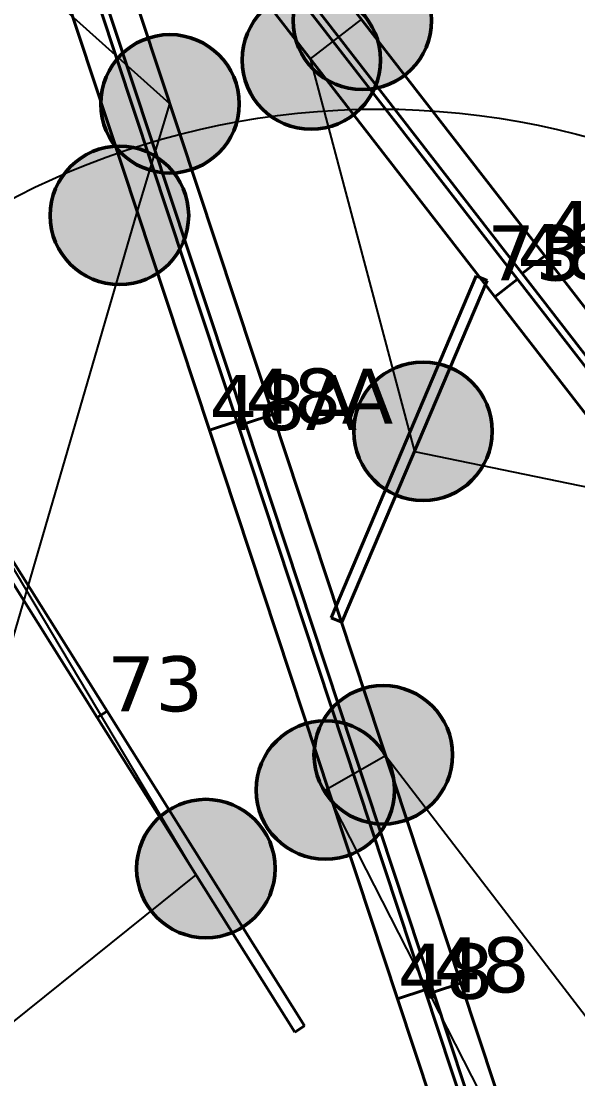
# Model space of a CAD drawing. Header units: millimetres. Extents: x -243740 to 150609, y -473655 to -165121.
# Drawn here: x 11970 to 13790, y -316243 to -312786 of the extents above; entities that cross this region are included whole.
import ezdxf

# ---------------------------------------------------------------- set-up
doc = ezdxf.new("R2010")
doc.units = ezdxf.units.MM
doc.layers.add('_Гр.ЩД-1C.10.4.I10.1', color=6, linetype='Continuous')
doc.layers.add('_Гр.ЩД-1C.10.4.I9.8', color=6, linetype='Continuous')
for name, color, linetype, lineweight in [('_освещение_dali', 3, 'Continuous', 50), ('DLX_FL1_LUM 122', 1, 'Continuous', 40), ('DLX_FL1_LUM 222', 5, 'Continuous', 40), ('DLX_LUM 17', 5, 'Continuous', 40), ('DLX_LUM 6', 5, 'Continuous', 40)]:
    doc.layers.add(name, color=color, linetype=linetype, lineweight=lineweight)
doc.styles.add('TableTextStyle', font='')
doc.styles.get('TableTextStyle').set_extended_font_data('VERDANA.TTF')
doc.linetypes.add('Truba', pattern='A,3e-05,[4,MSH_7,S=1,R=0,X=0,Y=0],-3.022072', length=3.022102)

# ---------------------------------------------------------------- blocks, each defined once
blk = doc.blocks.new('A$Caabd1818')
at = {"layer": 'DLX_FL1_LUM 122'}
for points in [[(8207.8, 85308.7, 0), (8822.7, 83449.7, 0)], [(8822.7, 83449.7, 0), (8207.8, 85308.7, 0)], [(8822.7, 83449.7, 0), (8207.8, 85308.7, 0)], [(8207.8, 85308.7, 0), (8822.7, 83449.7, 0)], [(8090.2, 85287.7, 0), (8705, 83428.7, 0)], [(8705, 83428.7, 0), (8090.2, 85287.7, 0)], [(8705, 83428.7, 0), (8090.2, 85287.7, 0)], [(8090.2, 85287.7, 0), (8705, 83428.7, 0)], [(8733.4, 83420.2, 0), (8118.6, 85279.2, 0)], [(8118.6, 85279.2, 0), (8733.4, 83420.2, 0)], [(8118.6, 85279.2, 0), (8733.4, 83420.2, 0)], [(8733.4, 83420.2, 0), (8118.6, 85279.2, 0)], [(8615.8, 83399.2, 0), (8001, 85258.1, 0)], [(8001, 85258.1, 0), (8615.8, 83399.2, 0)], [(8001, 85258.1, 0), (8615.8, 83399.2, 0)], [(8615.8, 83399.2, 0), (8001, 85258.1, 0)], [(8705, 83428.7, 0), (8615.8, 83399.2, 0)], [(8615.8, 83399.2, 0), (8705, 83428.7, 0)], [(8615.8, 83399.2, 0), (8705, 83428.7, 0)], [(8705, 83428.7, 0), (8615.8, 83399.2, 0)], [(8705, 83428.7, 0), (8705, 83428.7, 0)], [(8705, 83428.7, 0), (8705, 83428.7, 0)], [(8822.7, 83449.7, 0), (8733.4, 83420.2, 0)], [(8733.4, 83420.2, 0), (8822.7, 83449.7, 0)], [(8733.4, 83420.2, 0), (8822.7, 83449.7, 0)], [(8822.7, 83449.7, 0), (8733.4, 83420.2, 0)], [(8822.7, 83449.7, 0), (8822.7, 83449.7, 0)], [(8822.7, 83449.7, 0), (8822.7, 83449.7, 0)], [(8615.8, 83399.2, 0), (8615.8, 83399.2, 0)], [(8615.8, 83399.2, 0), (8615.8, 83399.2, 0)], [(8733.4, 83420.2, 0), (8733.4, 83420.2, 0)], [(8733.4, 83420.2, 0), (8733.4, 83420.2, 0)]]:
    blk.add_polyline3d(points, dxfattribs=at)
at = {"layer": 'DLX_FL1_LUM 222'}
for points in [[(8512.8, 85515.9, 0), (9712.3, 83968.3, 0)], [(9712.3, 83968.3, 0), (8512.8, 85515.9, 0)], [(9712.3, 83968.3, 0), (8512.8, 85515.9, 0)], [(8512.8, 85515.9, 0), (9712.3, 83968.3, 0)], [(8423, 85440.1, 0), (9622.5, 83892.5, 0)], [(9622.5, 83892.5, 0), (8423, 85440.1, 0)], [(9622.5, 83892.5, 0), (8423, 85440.1, 0)], [(8423, 85440.1, 0), (9622.5, 83892.5, 0)], [(9638, 83910.7, 0), (8438.5, 85458.3, 0)], [(8438.5, 85458.3, 0), (9638, 83910.7, 0)], [(8438.5, 85458.3, 0), (9638, 83910.7, 0)], [(9638, 83910.7, 0), (8438.5, 85458.3, 0)], [(9548.2, 83834.9, 0), (8348.8, 85382.5, 0)], [(8348.8, 85382.5, 0), (9548.2, 83834.9, 0)], [(8348.8, 85382.5, 0), (9548.2, 83834.9, 0)], [(9548.2, 83834.9, 0), (8348.8, 85382.5, 0)], [(9712.3, 83968.3, 0), (9638, 83910.7, 0)], [(9638, 83910.7, 0), (9712.3, 83968.3, 0)], [(9638, 83910.7, 0), (9712.3, 83968.3, 0)], [(9712.3, 83968.3, 0), (9638, 83910.7, 0)], [(9638, 83910.7, 0), (9712.3, 83968.3, 0)], [(9712.3, 83968.3, 0), (9638, 83910.7, 0)], [(9712.3, 83968.3, 0), (9638, 83910.7, 0)], [(9638, 83910.7, 0), (9712.3, 83968.3, 0)], [(9712.3, 83968.3, 0), (9712.3, 83968.3, 0)], [(9712.3, 83968.3, 0), (9712.3, 83968.3, 0)], [(9712.3, 83968.3, 0), (9712.3, 83968.3, 0)], [(9712.3, 83968.3, 0), (10911.7, 82420.7, 0)], [(10911.7, 82420.7, 0), (9712.3, 83968.3, 0)], [(9712.3, 83968.3, 0), (9712.3, 83968.3, 0)], [(10911.7, 82420.7, 0), (9712.3, 83968.3, 0)], [(9712.3, 83968.3, 0), (10911.7, 82420.7, 0)], [(9638, 83910.7, 0), (9638, 83910.7, 0)], [(9638, 83910.7, 0), (9638, 83910.7, 0)], [(10837.5, 82363.1, 0), (9638, 83910.7, 0)], [(9638, 83910.7, 0), (9638, 83910.7, 0)], [(9638, 83910.7, 0), (10837.5, 82363.1, 0)], [(9638, 83910.7, 0), (9638, 83910.7, 0)], [(9638, 83910.7, 0), (10837.5, 82363.1, 0)], [(10837.5, 82363.1, 0), (9638, 83910.7, 0)], [(9622.5, 83892.5, 0), (9548.2, 83834.9, 0)], [(9548.2, 83834.9, 0), (9622.5, 83892.5, 0)], [(9548.2, 83834.9, 0), (9622.5, 83892.5, 0)], [(9622.5, 83892.5, 0), (9548.2, 83834.9, 0)], [(9548.2, 83834.9, 0), (9622.5, 83892.5, 0)], [(9622.5, 83892.5, 0), (9548.2, 83834.9, 0)], [(9622.5, 83892.5, 0), (9548.2, 83834.9, 0)], [(9548.2, 83834.9, 0), (9622.5, 83892.5, 0)], [(9622.5, 83892.5, 0), (9622.5, 83892.5, 0)], [(9622.5, 83892.5, 0), (9622.5, 83892.5, 0)], [(9622.5, 83892.5, 0), (9622.5, 83892.5, 0)], [(9622.5, 83892.5, 0), (10822, 82344.9, 0)], [(10822, 82344.9, 0), (9622.5, 83892.5, 0)], [(9622.5, 83892.5, 0), (9622.5, 83892.5, 0)], [(10822, 82344.9, 0), (9622.5, 83892.5, 0)], [(9622.5, 83892.5, 0), (10822, 82344.9, 0)], [(9548.2, 83834.9, 0), (9548.2, 83834.9, 0)], [(9548.2, 83834.9, 0), (9548.2, 83834.9, 0)], [(10747.7, 82287.3, 0), (9548.2, 83834.9, 0)], [(9548.2, 83834.9, 0), (9548.2, 83834.9, 0)], [(9548.2, 83834.9, 0), (10747.7, 82287.3, 0)], [(9548.2, 83834.9, 0), (9548.2, 83834.9, 0)], [(9548.2, 83834.9, 0), (10747.7, 82287.3, 0)], [(10747.7, 82287.3, 0), (9548.2, 83834.9, 0)], [(8615.8, 83399.2, 0), (8705, 83428.7, 0)], [(8705, 83428.7, 0), (8615.8, 83399.2, 0)], [(8705, 83428.7, 0), (8615.8, 83399.2, 0)], [(8615.8, 83399.2, 0), (8705, 83428.7, 0)], [(8705, 83428.7, 0), (9319.9, 81569.7, 0)], [(9319.9, 81569.7, 0), (8705, 83428.7, 0)], [(8705, 83428.7, 0), (8705, 83428.7, 0)], [(8705, 83428.7, 0), (8705, 83428.7, 0)], [(9319.9, 81569.7, 0), (8705, 83428.7, 0)], [(8705, 83428.7, 0), (9319.9, 81569.7, 0)], [(8733.5, 83420.2, 0), (8822.7, 83449.7, 0)], [(8822.7, 83449.7, 0), (8733.5, 83420.2, 0)], [(8822.7, 83449.7, 0), (8733.5, 83420.2, 0)], [(8733.5, 83420.2, 0), (8822.7, 83449.7, 0)], [(8822.7, 83449.7, 0), (9437.6, 81590.8, 0)], [(9437.6, 81590.8, 0), (8822.7, 83449.7, 0)], [(8822.7, 83449.7, 0), (8822.7, 83449.7, 0)], [(8822.7, 83449.7, 0), (8822.7, 83449.7, 0)], [(9437.6, 81590.8, 0), (8822.7, 83449.7, 0)], [(8822.7, 83449.7, 0), (9437.6, 81590.8, 0)], [(9230.6, 81540.2, 0), (8615.8, 83399.2, 0)], [(8615.8, 83399.2, 0), (8615.8, 83399.2, 0)], [(8615.8, 83399.2, 0), (9230.6, 81540.2, 0)], [(8615.8, 83399.2, 0), (8615.8, 83399.2, 0)], [(8615.8, 83399.2, 0), (9230.6, 81540.2, 0)], [(9230.6, 81540.2, 0), (8615.8, 83399.2, 0)], [(9348.3, 81561.3, 0), (8733.5, 83420.2, 0)], [(8733.5, 83420.2, 0), (8733.5, 83420.2, 0)], [(8733.5, 83420.2, 0), (9348.3, 81561.3, 0)], [(8733.5, 83420.2, 0), (8733.5, 83420.2, 0)], [(8733.5, 83420.2, 0), (9348.3, 81561.3, 0)], [(9348.3, 81561.3, 0), (8733.5, 83420.2, 0)], [(9230.6, 81540.2, 0), (9319.9, 81569.7, 0)], [(9319.9, 81569.7, 0), (9230.6, 81540.2, 0)], [(9319.9, 81569.7, 0), (9230.6, 81540.2, 0)], [(9230.6, 81540.2, 0), (9319.9, 81569.7, 0)], [(9319.9, 81569.7, 0), (9230.6, 81540.2, 0)], [(9230.6, 81540.2, 0), (9319.9, 81569.7, 0)], [(9230.6, 81540.2, 0), (9319.9, 81569.7, 0)], [(9319.9, 81569.7, 0), (9230.6, 81540.2, 0)], [(9319.9, 81569.7, 0), (9934.7, 79710.8, 0)], [(9934.7, 79710.8, 0), (9319.9, 81569.7, 0)], [(9319.9, 81569.7, 0), (9319.9, 81569.7, 0)], [(9319.9, 81569.7, 0), (9319.9, 81569.7, 0)], [(9934.7, 79710.8, 0), (9319.9, 81569.7, 0)], [(9319.9, 81569.7, 0), (9934.7, 79710.8, 0)], [(9319.9, 81569.7, 0), (9319.9, 81569.7, 0)], [(9319.9, 81569.7, 0), (9319.9, 81569.7, 0)], [(9348.3, 81561.3, 0), (9437.5, 81590.8, 0)], [(9437.5, 81590.8, 0), (9348.3, 81561.3, 0)], [(9437.5, 81590.8, 0), (9348.3, 81561.3, 0)], [(9348.3, 81561.3, 0), (9437.5, 81590.8, 0)], [(9437.6, 81590.8, 0), (9348.3, 81561.3, 0)], [(9348.3, 81561.3, 0), (9437.6, 81590.8, 0)], [(9348.3, 81561.3, 0), (9437.6, 81590.8, 0)], [(9437.6, 81590.8, 0), (9348.3, 81561.3, 0)], [(9963.1, 79702.3, 0), (9348.3, 81561.3, 0)], [(9348.3, 81561.3, 0), (9348.3, 81561.3, 0)], [(9348.3, 81561.3, 0), (9963.1, 79702.3, 0)], [(9348.3, 81561.3, 0), (9348.3, 81561.3, 0)], [(9348.3, 81561.3, 0), (9963.1, 79702.3, 0)], [(9963.1, 79702.3, 0), (9348.3, 81561.3, 0)], [(9348.3, 81561.3, 0), (9348.3, 81561.3, 0)], [(9348.3, 81561.3, 0), (9348.3, 81561.3, 0)], [(9437.5, 81590.8, 0), (10052.4, 79731.8, 0)], [(10052.4, 79731.8, 0), (9437.5, 81590.8, 0)], [(9437.5, 81590.8, 0), (9437.5, 81590.8, 0)], [(9437.5, 81590.8, 0), (9437.5, 81590.8, 0)], [(10052.4, 79731.8, 0), (9437.5, 81590.8, 0)], [(9437.5, 81590.8, 0), (10052.4, 79731.8, 0)], [(9437.6, 81590.8, 0), (9437.6, 81590.8, 0)], [(9437.6, 81590.8, 0), (9437.6, 81590.8, 0)], [(9845.5, 79681.3, 0), (9230.6, 81540.2, 0)], [(9230.6, 81540.2, 0), (9230.6, 81540.2, 0)], [(9230.6, 81540.2, 0), (9845.5, 79681.3, 0)], [(9230.6, 81540.2, 0), (9230.6, 81540.2, 0)], [(9230.6, 81540.2, 0), (9845.5, 79681.3, 0)], [(9845.5, 79681.3, 0), (9230.6, 81540.2, 0)], [(9230.6, 81540.2, 0), (9230.6, 81540.2, 0)], [(9230.6, 81540.2, 0), (9230.6, 81540.2, 0)]]:
    blk.add_polyline3d(points, dxfattribs=at)
at = {"layer": 'DLX_LUM 17'}
for points in [[(7156.1, 84271.9, 0), (8281.3, 82479.9, 0)], [(8281.3, 82479.9, 0), (7156.1, 84271.9, 0)], [(8281.3, 82479.9, 0), (7156.1, 84271.9, 0)], [(7156.1, 84271.9, 0), (8281.3, 82479.9, 0)], [(8249.1, 82459.7, 0), (7124, 84251.7, 0)], [(7124, 84251.7, 0), (8249.1, 82459.7, 0)], [(7124, 84251.7, 0), (8249.1, 82459.7, 0)], [(8249.1, 82459.7, 0), (7124, 84251.7, 0)], [(8281.3, 82479.9, 0), (8249.1, 82459.7, 0)], [(8249.1, 82459.7, 0), (8281.3, 82479.9, 0)], [(8249.1, 82459.7, 0), (8281.3, 82479.9, 0)], [(8281.3, 82479.9, 0), (8249.1, 82459.7, 0)], [(8249.1, 82459.7, 0), (8249.1, 82459.7, 0)], [(8249.1, 82459.7, 0), (8249.1, 82459.7, 0)], [(8281.3, 82479.9, 0), (8281.3, 82479.9, 0)], [(8281.3, 82479.9, 0), (8281.3, 82479.9, 0)]]:
    blk.add_polyline3d(points, dxfattribs=at)
at = {"layer": 'DLX_LUM 6'}
for points in [[(9013.7, 82785.5, 0), (9488, 83903, 0)], [(9488, 83903, 0), (9013.7, 82785.5, 0)], [(9488, 83903, 0), (9013.7, 82785.5, 0)], [(9013.7, 82785.5, 0), (9488, 83903, 0)], [(9523, 83888.2, 0), (9048.7, 82770.7, 0)], [(9048.7, 82770.7, 0), (9523, 83888.2, 0)], [(9048.7, 82770.7, 0), (9523, 83888.2, 0)], [(9523, 83888.2, 0), (9048.7, 82770.7, 0)], [(9488, 83903, 0), (9488, 83903, 0)], [(9488, 83903, 0), (9523, 83888.2, 0)], [(9523, 83888.2, 0), (9488, 83903, 0)], [(9488, 83903, 0), (9488, 83903, 0)], [(9523, 83888.2, 0), (9488, 83903, 0)], [(9488, 83903, 0), (9523, 83888.2, 0)], [(9523, 83888.2, 0), (9523, 83888.2, 0)], [(9523, 83888.2, 0), (9523, 83888.2, 0)], [(9048.7, 82770.7, 0), (9013.7, 82785.5, 0)], [(9013.7, 82785.5, 0), (9013.7, 82785.5, 0)], [(9013.7, 82785.5, 0), (9048.7, 82770.7, 0)], [(9013.7, 82785.5, 0), (9013.7, 82785.5, 0)], [(9013.7, 82785.5, 0), (9048.7, 82770.7, 0)], [(9048.7, 82770.7, 0), (9013.7, 82785.5, 0)], [(9048.7, 82770.7, 0), (9048.7, 82770.7, 0)], [(9048.7, 82770.7, 0), (9048.7, 82770.7, 0)], [(8249.1, 82459.7, 0), (8281.3, 82479.9, 0)], [(8281.3, 82479.9, 0), (8249.1, 82459.7, 0)], [(8281.3, 82479.9, 0), (8249.1, 82459.7, 0)], [(8249.1, 82459.7, 0), (8281.3, 82479.9, 0)], [(8894.6, 81431.5, 0), (8249.1, 82459.7, 0)], [(8249.1, 82459.7, 0), (8249.1, 82459.7, 0)], [(8249.1, 82459.7, 0), (8894.6, 81431.5, 0)], [(8249.1, 82459.7, 0), (8249.1, 82459.7, 0)], [(8249.1, 82459.7, 0), (8894.6, 81431.5, 0)], [(8894.6, 81431.5, 0), (8249.1, 82459.7, 0)], [(8281.3, 82479.9, 0), (8281.3, 82479.9, 0)], [(8281.3, 82479.9, 0), (8926.8, 81451.7, 0)], [(8926.8, 81451.7, 0), (8281.3, 82479.9, 0)], [(8281.3, 82479.9, 0), (8281.3, 82479.9, 0)], [(8926.8, 81451.7, 0), (8281.3, 82479.9, 0)], [(8281.3, 82479.9, 0), (8926.8, 81451.7, 0)], [(8926.8, 81451.7, 0), (8894.6, 81431.5, 0)], [(8894.6, 81431.5, 0), (8926.8, 81451.7, 0)], [(8894.6, 81431.5, 0), (8926.8, 81451.7, 0)], [(8926.8, 81451.7, 0), (8894.6, 81431.5, 0)], [(8894.6, 81431.5, 0), (8894.6, 81431.5, 0)], [(8894.6, 81431.5, 0), (8894.6, 81431.5, 0)], [(8926.8, 81451.7, 0), (8926.8, 81451.7, 0)], [(8926.8, 81451.7, 0), (8926.8, 81451.7, 0)]]:
    blk.add_polyline3d(points, dxfattribs=at)
blk = doc.blocks.new('A$Cab2378fa')
at = {"lineweight": 25, "true_color": 0xfff5f5}
h = blk.add_hatch(color=7, dxfattribs=at)
h.dxf.hatch_style = 1
h.paths.add_polyline_path([(0, 0), (-141.6, -170.3, 0.174923), (3, -222.4, 0.197808), (162.3, -156.8)])
h.paths.add_polyline_path([(-163.2, 157.6), (0, 0), (147.8, 177.8, 0.175398), (3, 230.2, 0.209014)])
at = {"lineweight": 25}
h = blk.add_hatch(color=0, dxfattribs=at)
h.paths.add_polyline_path([(162.3, -156.8, 0.442338), (147.8, 177.8), (0, 0)])
h.paths.add_polyline_path([(-141.6, -170.3), (0, 0), (-163.2, 157.6, 0.430096)])
blk.add_circle((3, 3.9), 226.3)

msp = doc.modelspace()

# ---------------------------------------------------------------- linework, layer by layer
at = {"layer": '_Гр.ЩД-1C.10.4.I10.1', "ltscale": 100}
for points in [[(13082.2, -312779.7), (12915.2, -312909.2), (13255.5, -314192.4), (14011.8, -314348.4), (14568, -315777.2), (14190.6, -314209.8), (15398.3, -314186.1), (15398.3, -314186.1), (15976.8, -313826.3), (16203.1, -313826.3), (15296, -312091.1)], [(7811.2, -313496.5), (9258.5, -313265.8), (9324.7, -313785.1), (9416, -314311.5), (9482.1, -314797), (9550, -315296.5), (9633.2, -315825.5), (10032.2, -315825.5), (9952.2, -315201.4), (9890.8, -314721.8), (9829.9, -314246.7), (9763.1, -313725.5), (9689.1, -313185.7), (9590.1, -312903.9), (9904.8, -312763.1), (10495.9, -314431.5), (10486.7, -314657.6), (11688.4, -314145.9), (12541.5, -315576.2), (11656.2, -316286.6), (11449.2, -316496.7), (12349.8, -313409.9), (12456.4, -313056.3), (11523.9, -312221)]]:
    msp.add_lwpolyline(points, dxfattribs=at)
at = {"layer": '_Гр.ЩД-1C.10.4.I9.8', "ltscale": 100}
msp.add_lwpolyline([(17114.2, -315569.2), (16894.2, -315622.2), (15458.6, -315845.8), (15409.1, -316127), (14166.4, -316497.8), (13161.4, -315187.7), (12964.5, -315299.3), (13600.6, -316546.4), (13393.8, -316597.4), (13059.2, -317062), (12515.3, -317967), (12335.8, -318076.4), (14660.3, -318176.2), (14329.5, -318719.4), (14092.6, -318914.1), (14784.3, -320832.3)], dxfattribs=at)
at = {"layer": 'Defpoints', "color": 3, "ltscale": 100}
msp.add_circle((13138, -315663.6), 2590.2, dxfattribs=at)

# ---------------------------------------------------------------- block references
at = {"layer": '_освещение_dali', "color": 5, "ltscale": 100}
for p in [(13082.3, -312787.5), (12915.2, -312917), (13280.5, -314130.5), (13150.5, -315188.1), (12961.5, -315303.2), (12570.8, -315559.9)]:
    msp.add_blockref('A$Cab2378fa', p, dxfattribs=at)
at = {"layer": '_освещение_dali', "color": 1, "ltscale": 100}
for p in [(12453.4, -313060.2), (12288.3, -313425)]:
    msp.add_blockref('A$Cab2378fa', p, dxfattribs=at)
at = {"layer": 'Defpoints', "linetype": 'Truba', "ltscale": 100}
msp.add_blockref('A$Caabd1818', (3969.7, -397521.8), dxfattribs=at)

# ---------------------------------------------------------------- texts
at = {"layer": '_освещение_dali', "color": 103, "true_color": 0x69d485, "style": 'TableTextStyle'}
for s, p in [('48', (13682, -313553.5)), ('73', (13492.7, -313633.6)), ('48', (13592.2, -313629.3)), ('48А', (12703.1, -314101.6)), ('48А', (12585.5, -314122.6)), ('73', (12251, -315041.9))]:
    msp.add_text(s, height=180, dxfattribs=at).set_placement(p)
at = {"layer": '_освещение_dali', "color": 83, "true_color": 0x86cc5a, "style": 'TableTextStyle'}
for p in [(13318, -315960.5), (13200.3, -315981.6)]:
    msp.add_text('48', height=180, dxfattribs=at).set_placement(p)

doc.saveas('drawing.dxf')
